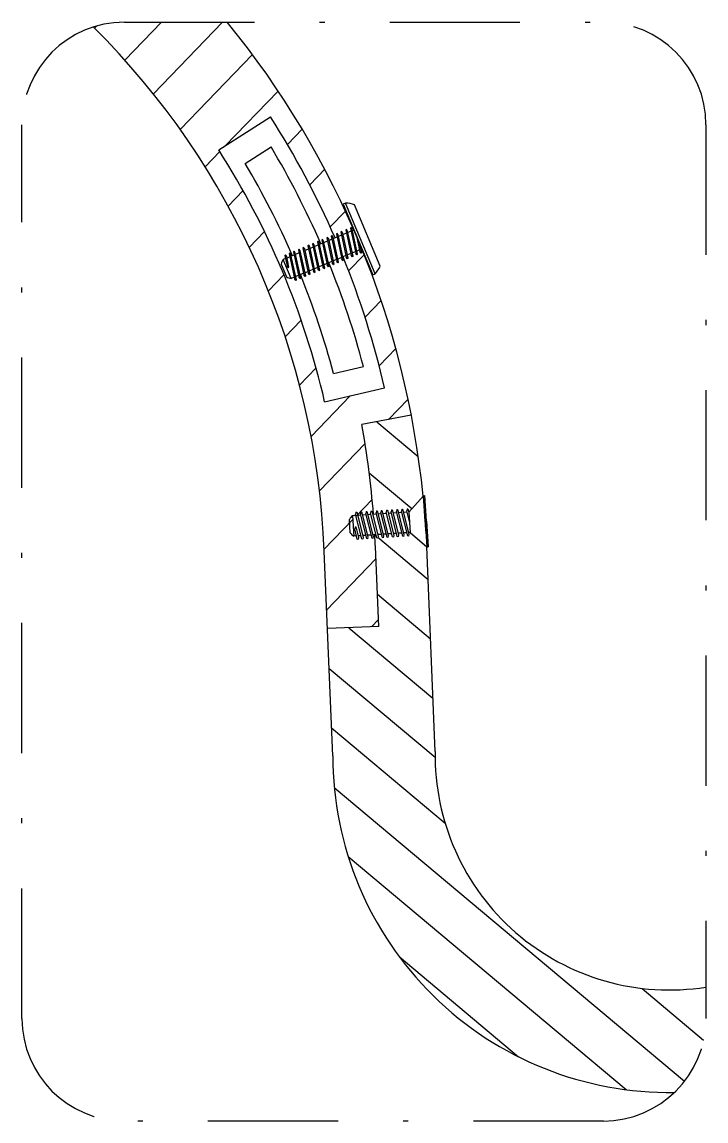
# Model space of a CAD drawing. Header units: millimetres. Extents: x -29 to 1292, y 25 to 454.
# Drawn here: x 437.26 to 450.62, y 70.8 to 92.25 of the extents above; entities that cross this region are included whole.
import ezdxf

# ---------------------------------------------------------------- set-up
doc = ezdxf.new("R2010")
doc.units = ezdxf.units.MM
doc.linetypes.add('TRATTOPUNTO', pattern=[25.4, 12.7, -6.35, 0, -6.35])
doc.layers.get('0').update_dxf_attribs({"color": 70})
for name, color, linetype in [('CONTORNO SEZIONI', 26, 'Continuous'), ('LINEE SEZIONATE', 5, 'Continuous'), ('SIMBOLI', 201, 'Continuous'), ('VITIGIUSTO', 61, 'Continuous')]:
    doc.layers.add(name, color=color, linetype=linetype)

msp = doc.modelspace()

# ---------------------------------------------------------------- hatches: boundary and pattern name
h = msp.add_hatch()
h.set_pattern_fill('ANSI31', color=256, scale=0.27, angle=181)
h.set_pattern_definition([(226, (-178.5145458873261, -64.47504813866044), (0.6166540438403084, -0.5954958880759756), [])])
h.paths.add_polyline_path([(443.8822096296308, 82.2276161227202), (443.8237691350682, 82.22382934745934), (443.7798815579393, 82.39893886635576), (443.7636984064069, 82.40153519643363), (443.7571751835945, 82.36087538042685), (443.7924805007906, 82.22180193432527), (443.7422397542226, 82.2185464790521), (443.7163751510307, 82.61770938101293), (443.7820990617515, 82.62196810060507)], flags=16)
edge = h.paths.add_edge_path()
edge.add_line((441.1037809790333, 89.75535445084411), (442.1147753521638, 90.40179886260621))
edge.add_arc((427.8727406960532, 81.29523609603358), 16.90458625839102, 13.05629231146878, 32.595436017388124, ccw=False)
edge.add_line((444.3403194500843, 85.11412160716986), (443.1713411501848, 84.84303170628044))
edge.add_arc((427.8727406960533, 81.29523609603376), 15.70458625839086, 13.0562923114682, 32.59543601738768)
edge = h.paths.add_edge_path()
edge.add_arc((439.2629979419809, 90.2482758829728), 1.999999999999242, 89.99999999996906, 107.6253986729209)
edge.add_arc((427.8727406960524, 81.29523609603328), 15.30458625839183, 2.357996357915681, 45.1971646243677, ccw=False)
edge.add_line((443.1643679602785, 81.92491550059887), (443.226579765112, 80.41411536317838))
edge.add_line((443.226579765112, 80.41411536317838), (444.2257330258439, 80.45525854692306))
edge.add_line((444.2257330258439, 80.45525854692306), (444.1618270248993, 82.00720186809097))
edge.add_arc((426.8718932414921, 81.29523609614647), 17.30458625610634, 2.357996357861239, 3.146244990598758)
edge.add_line((444.1503962357502, 82.24499384022499), (444.1121812539033, 82.24251761977311))
edge.add_line((444.1121812539033, 82.24251761977311), (444.1198310789599, 82.21199515139043))
edge.add_line((444.1198310789599, 82.21199515139043), (444.1139188412563, 82.1751436587887))
edge.add_line((444.1139188412563, 82.1751436587887), (444.0977356897245, 82.17773998886636))
edge.add_line((444.0977356897245, 82.17773998886636), (444.0817910806111, 82.24054842431624))
edge.add_line((444.0817910806111, 82.24054842431624), (444.0059875965432, 82.23563657748272))
edge.add_line((444.0059875965432, 82.23563657748272), (444.0136374215997, 82.20511410910015))
edge.add_line((444.0136374215997, 82.20511410910015), (444.0077251838961, 82.16826261649831))
edge.add_line((444.0077251838961, 82.16826261649831), (443.9915420323644, 82.17085894657598))
edge.add_line((443.9915420323644, 82.17085894657598), (443.975597423251, 82.23366738202563))
edge.add_line((443.975597423251, 82.23366738202563), (443.9125998029228, 82.22958531817719))
edge.add_line((443.9125998029228, 82.22958531817719), (443.8137432748591, 82.62401855422013))
edge.add_line((443.8137432748591, 82.62401855422013), (443.8754868553717, 82.62801935991064))
edge.add_line((443.8754868553717, 82.62801935991064), (443.8685675576165, 82.6552756108056))
edge.add_line((443.8685675576165, 82.6552756108056), (443.875090780429, 82.69593542681227))
edge.add_line((443.875090780429, 82.69593542681227), (443.8912739319616, 82.69333909673449))
edge.add_line((443.8912739319616, 82.69333909673449), (443.9071310684793, 82.63006981352581))
edge.add_line((443.9071310684793, 82.63006981352581), (443.9816805127319, 82.634900402201))
edge.add_line((443.9816805127319, 82.634900402201), (443.9747612149768, 82.66215665309599))
edge.add_line((443.9747612149768, 82.66215665309599), (443.9812844377891, 82.70281646910254))
edge.add_line((443.9812844377891, 82.70281646910254), (443.9974675893217, 82.70022013902488))
edge.add_line((443.9974675893217, 82.70022013902488), (444.0133247258395, 82.63695085581608))
edge.add_line((444.0133247258395, 82.63695085581608), (444.075068306352, 82.6409516615067))
edge.add_line((444.075068306352, 82.6409516615067), (444.0681490085968, 82.66820791240156))
edge.add_line((444.0681490085968, 82.66820791240156), (444.0746722314093, 82.7088677284082))
edge.add_line((444.0746722314093, 82.7088677284082), (444.090855382942, 82.70627139833041))
edge.add_line((444.090855382942, 82.70627139833041), (444.1067125194597, 82.64300211512162))
edge.add_line((444.1067125194597, 82.64300211512162), (444.1238276734447, 82.64411112766815))
edge.add_arc((426.8718932392019, 81.2952360960327), 17.30458625839924, 4.470683342925951, 10.32011878992521)
edge.add_line((443.8965292378779, 84.39531265750142), (444.8622922692045, 84.5821560703144))
edge.add_arc((427.8727406960527, 81.2952360960334), 17.30458625839156, 10.94957561810735, 39.26854095650447)
edge.add_line((441.2697412931958, 92.24827588297205), (439.262997941982, 92.24827588297205))
h = msp.add_hatch()
h.set_pattern_fill('ANSI31', color=256, scale=0.27, angle=95)
h.set_pattern_definition([(140, (-178.5145458873261, -64.47504813866044), (-0.5510296784037858, -0.6566915988637438), [])])
h.paths.add_polyline_path([(444.8622922692045, 84.5821560703144), (443.8965292378779, 84.39531265750142, -0.0255285205069868), (444.1238276734447, 82.64411112766817), (444.1812619637125, 82.64783270379681), (444.1743426659572, 82.67508895469192), (444.1808658887695, 82.71574877069847), (444.1970490403021, 82.7131524406208), (444.2129061768198, 82.64988315741215), (444.2746497573327, 82.65388396310249), (444.2677304595774, 82.6811402139976), (444.2742536823897, 82.72180003000415), (444.2904368339222, 82.71920369992645), (444.30629397044, 82.65593441671768), (444.3808434146927, 82.66076500539288), (444.3739241169375, 82.68802125628784), (444.3804473397498, 82.72868107229453), (444.3966304912825, 82.72608474221676), (444.4124876278003, 82.66281545900807), (444.473655247854, 82.66677894412419), (444.4667359500987, 82.69403519501927), (444.4732591729111, 82.73469501102585), (444.4894423244436, 82.73209868094818), (444.5052994609615, 82.66882939773927), (444.5804248656732, 82.67369730698883), (444.5735055679179, 82.7009535578839), (444.5800287907302, 82.74161337389049), (444.5962119422628, 82.73901704381282), (444.6120690787807, 82.67574776060391), (444.6768004639634, 82.6799421674076), (444.6698811662081, 82.70719841830282), (444.6764043890205, 82.74785823430938), (444.6925875405529, 82.74526190423174), (444.7084446770708, 82.68199262102272), (444.7794303561946, 82.68659228801053), (444.7725110584392, 82.71384853890561), (444.7790342812517, 82.75450835491219), (444.7952174327842, 82.7519120248345), (444.811074569302, 82.68864274162561), (445.0933245342859, 82.99823282077895, 0.02313751882970997)])
edge = h.paths.add_edge_path()
edge.add_line((450.6139156222044, 72.80441311153277), (450.6139156222047, 73.41835361834313))
edge.add_arc((449.8994898747538, 77.93362858074215), 4.571445300415153, 182.2140007049806, 278.9910430982645, ccw=False)
edge.add_line((445.3314571299417, 77.75702456886384), (445.167024250482, 82.01023925921336))
edge.add_line((445.167024250482, 82.01023925921336), (444.8434210646041, 82.28989984755279))
edge.add_line((444.8434210646041, 82.28989984755279), (444.8073012051345, 82.28755938497972))
edge.add_line((444.8073012051345, 82.28755938497972), (444.814951030191, 82.25703691659729))
edge.add_line((444.814951030191, 82.25703691659729), (444.8090387924875, 82.22018542399556))
edge.add_line((444.8090387924875, 82.22018542399556), (444.7928556409557, 82.22278175407322))
edge.add_line((444.7928556409557, 82.22278175407322), (444.7769110318424, 82.28559018952265))
edge.add_line((444.7769110318424, 82.28559018952265), (444.7109256068443, 82.28131452456083))
edge.add_line((444.7109256068443, 82.28131452456083), (444.7185754319009, 82.25079205617837))
edge.add_line((444.7185754319009, 82.25079205617837), (444.7126631941974, 82.21394056357664))
edge.add_line((444.7126631941974, 82.21394056357664), (444.6964800426656, 82.21653689365431))
edge.add_line((444.6964800426656, 82.21653689365431), (444.6805354335522, 82.27934532910385))
edge.add_line((444.6805354335522, 82.27934532910385), (444.6041559890252, 82.27439616169622))
edge.add_line((444.6041559890252, 82.27439616169622), (444.6118058140818, 82.24387369331384))
edge.add_line((444.6118058140818, 82.24387369331384), (444.6058935763783, 82.20702220071206))
edge.add_line((444.6058935763783, 82.20702220071206), (444.5897104248464, 82.2096185307897))
edge.add_line((444.5897104248464, 82.2096185307897), (444.5737658157331, 82.27242696623935))
edge.add_line((444.5737658157331, 82.27242696623935), (444.511344155864, 82.26838222296496))
edge.add_line((444.511344155864, 82.26838222296496), (444.5189939809205, 82.23785975458242))
edge.add_line((444.5189939809205, 82.23785975458242), (444.5130817432171, 82.20100826198066))
edge.add_line((444.5130817432171, 82.20100826198066), (444.4968985916852, 82.20360459205833))
edge.add_line((444.4968985916852, 82.20360459205833), (444.4809539825718, 82.26641302750804))
edge.add_line((444.4809539825718, 82.26641302750804), (444.4051504985039, 82.26150118067463))
edge.add_line((444.4051504985039, 82.26150118067463), (444.4128003235604, 82.23097871229206))
edge.add_line((444.4128003235604, 82.23097871229206), (444.4068880858568, 82.19412721969033))
edge.add_line((444.4068880858568, 82.19412721969033), (444.390704934325, 82.196723549768))
edge.add_line((444.390704934325, 82.196723549768), (444.3747603252117, 82.25953198521773))
edge.add_line((444.3747603252117, 82.25953198521773), (444.3117627048836, 82.25544992136892))
edge.add_line((444.3117627048836, 82.25544992136892), (444.3194125299402, 82.22492745298646))
edge.add_line((444.3194125299402, 82.22492745298646), (444.3135002922367, 82.18807596038462))
edge.add_line((444.3135002922367, 82.18807596038462), (444.2973171407049, 82.19067229046229))
edge.add_line((444.2973171407049, 82.19067229046229), (444.2813725315914, 82.25348072591197))
edge.add_line((444.2813725315914, 82.25348072591197), (444.2055690475233, 82.24856887907879))
edge.add_line((444.2055690475233, 82.24856887907879), (444.21321887258, 82.21804641069608))
edge.add_line((444.21321887258, 82.21804641069608), (444.2073066348765, 82.1811949180944))
edge.add_line((444.2073066348765, 82.1811949180944), (444.1911234833447, 82.18379124817204))
edge.add_line((444.1911234833447, 82.18379124817204), (444.1751788742313, 82.24659968362181))
edge.add_line((444.1751788742313, 82.24659968362181), (444.1503962357502, 82.24499384022499))
edge.add_arc((426.8718932414762, 81.29523609614563), 17.30458625612228, 2.3579963578620777, 3.146244990598575, ccw=False)
edge.add_line((444.1618270248993, 82.00720186809104), (444.2257330258439, 80.45525854692306))
edge.add_line((444.2257330258439, 80.45525854692306), (443.226579765112, 80.41411536317838))
edge.add_line((443.226579765112, 80.41411536317838), (443.3287658838341, 77.93254771502393))
edge.add_arc((449.8991950774056, 77.93254771502717), 6.570429193571499, 180, 270.8815929664336)
edge.add_arc((448.6139156222056, 72.80441311151813), 1.999999999998863, 313.8828679057993, 360)

# ---------------------------------------------------------------- linework, layer by layer
at = {"layer": 'CONTORNO SEZIONI', "linetype": 'TRATTOPUNTO', "ltscale": 0.2}
for points in [[(439.2629979419818, 92.24827588297205), (448.6139156222044, 92.24827588297205)], [(437.2629979419818, 72.80441311153277), (437.2629979419818, 90.24827588297205)], [(450.6139156222047, 90.24827588297205), (450.6139156222047, 72.80441311153277)], [(448.6139156222044, 70.80441311153277), (439.2629979419818, 70.80441311153277)]]:
    msp.add_lwpolyline(points, dxfattribs=at)
for centre, start, end in [((439.2629979419818, 90.24827588297205), 90, 180), ((448.6139156222044, 90.24827588297205), 0, 90), ((439.2629979419818, 72.80441311153277), 180, 270), ((448.6139156222044, 72.80441311153277), 270, 0)]:
    msp.add_arc(centre, 2, start, end, dxfattribs=at)
at = {"layer": 'LINEE SEZIONATE'}
for p, q in [((441.1037809790333, 89.75535445084412), (442.1147753521638, 90.40179886260621)), ((441.619299695728, 89.49150945474592), (442.1250348198149, 89.81488380131664)), ((443.3430213874994, 85.39611363994332), (443.9277856564873, 85.5317223913951)), ((443.1713411501848, 84.84303170628046), (444.3403194500843, 85.11412160716986)), ((444.8622922692045, 84.5821560703144), (443.8965292378779, 84.39531265750142)), ((445.3270724052981, 78.01483408251644), (445.167024250482, 82.01023925921336)), ((443.3287658838341, 77.93254771502706), (443.1643679602785, 81.9249155005989)), ((444.2257330258439, 80.45525854692306), (443.226579765112, 80.41411536317838))]:
    msp.add_line(p, q, dxfattribs=at)
for points in [[(445.0933245342859, 82.99823282077895, 0.1477596585343497), (441.2697412931958, 92.24827588297205, 0.1477596585343497)], [(443.1643679602785, 81.9249155005989), (443.1643679602785, 81.9249155005989, 0.1891289728577431), (438.6574131392523, 92.15438895587653, 0.1891289728577431)], [(443.3743064124703, 88.0381210058466, 0.0396716902013326), (442.1147753521638, 90.40179886260621)], [(443.1713411501848, 84.84303170628046, 0.08546276058500761), (441.1037809790333, 89.75535445084412)], [(443.0973957553073, 87.92261590551163, 0.03206441739633174), (442.1250348198149, 89.81488380131664)], [(442.5435708178675, 87.69160419356716, 0.03163738380434441), (441.619299695728, 89.49150945474591)], [(443.9277856564873, 85.53172239139509, 0.03213224472935108), (443.2526192588102, 87.55395962461323, 0.03213224472935108)], [(444.3403194500843, 85.11412160716986, 0.03970982851509948), (443.5295080023203, 87.66945558431512, 0.03970982851509948)], [(443.3430213874994, 85.39611363994331, 0.03176796956318132), (442.6988406138592, 87.32296722221294, 0.03176796956318132)], [(444.1238276734447, 82.64411112766817, 0.02552852050698675), (443.8965292378779, 84.39531265750142)], [(444.2257330258439, 80.45525854692306), (444.1618270248994, 82.00720186808829, 0.003439397052952614), (444.1503962357502, 82.24499384022499, 0.003439397052952614)]]:
    msp.add_lwpolyline(points, format="xyb", dxfattribs=at)
for centre, radius, start, end in [((449.8991950774055, 77.93254771502706), 6.570429193571335, 180, 270.8815929663322), ((449.8994898747538, 77.93362858074215), 4.571445300415162, 178.9821649508191, 278.9910430982667)]:
    msp.add_arc(centre, radius, start, end, dxfattribs=at)
at = {"layer": 'SIMBOLI'}
msp.add_line((445.167024250482, 82.01023925921345), (445.1919719318544, 82.01185579691295), dxfattribs=at)
msp.add_lwpolyline([(445.1470092363522, 82.319126701387, 0.002751672574155289), (445.1346934964918, 82.50919288666805)], format="xyb", dxfattribs=at)
at = {"layer": 'VITIGIUSTO'}
for p, q in [((443.5795896442628, 88.71967821399096), (443.5334432361872, 88.70042960308712)), ((443.5334432361872, 88.70042960308712), (444.1109015633021, 87.31603736082133)), ((444.1570479713777, 87.33528597172517), (443.5795896442627, 88.71967821399096)), ((444.2569899737965, 87.48532462058785), (443.7565260902969, 88.68513123055135)), ((443.5020614804585, 88.16437944743467), (443.4887120633017, 88.15487006338793)), ((443.5237157914348, 88.13398079815903), (443.5020614804585, 88.16437944743467)), ((443.5969801387683, 88.20397196172809), (443.5836307216116, 88.19446257768135)), ((443.5836307216116, 88.19446257768135), (443.6884384947448, 87.70579340869921)), ((443.6186344497447, 88.1735733124525), (443.5969801387683, 88.20397196172809)), ((443.7256800323533, 87.68176267268245), (443.6186344497447, 88.1735733124525)), ((443.6868868487844, 88.16850470082261), (443.6253266418557, 88.14282667907082)), ((443.6866471127606, 88.24137389104993), (443.6732976956038, 88.23186450700325)), ((443.6732976956038, 88.23186450700325), (443.778105468737, 87.74319533802111)), ((443.7083014237369, 88.21097524177435), (443.6866471127606, 88.24137389104993)), ((443.8153470063455, 87.71916460200435), (443.7083014237369, 88.21097524177435)), ((443.7451779561293, 88.1928191142564), (443.7149936158479, 88.18022860839272)), ((443.0437559267633, 87.97321082465248), (443.0304065096066, 87.96370144060575)), ((443.0304065096066, 87.96370144060575), (443.1352142827398, 87.4750322716236)), ((443.0654102377396, 87.9428121753769), (443.0437559267633, 87.97321082465248)), ((443.1724558203482, 87.45100153560685), (443.0654102377396, 87.9428121753769)), ((443.1301269038756, 88.00923792624394), (443.1167774867189, 87.99972854219726)), ((443.1167774867189, 87.99972854219726), (443.2215852598521, 87.51105937321512)), ((443.151781214852, 87.97883927696836), (443.1301269038756, 88.00923792624394)), ((443.2588267974605, 87.48702863719836), (443.151781214852, 87.97883927696836)), ((443.2285812950892, 87.97733607804037), (443.158473406963, 87.94809264358668)), ((443.2283415590654, 88.0502052682678), (443.2149921419086, 88.04069588422107)), ((443.2149921419086, 88.04069588422107), (443.3197999150418, 87.55202671523892)), ((443.2499958700417, 88.01980661899222), (443.2283415590654, 88.0502052682678)), ((443.3570414526503, 87.52799597922217), (443.2499958700417, 88.01980661899222)), ((443.3144195873003, 88.01314098586153), (443.2566880621527, 87.98905998561048)), ((443.3141798512765, 88.08601017608896), (443.3008304341197, 88.07650079204222)), ((443.3008304341197, 88.07650079204222), (443.4056382072529, 87.58783162306008)), ((443.3358341622528, 88.05561152681332), (443.3141798512765, 88.08601017608896)), ((443.4428797448614, 87.56380088704333), (443.3358341622528, 88.05561152681332)), ((443.4131669273913, 88.0543305216558), (443.3425263543638, 88.0248648934317)), ((443.4129271913675, 88.12719971188312), (443.3995777742107, 88.11769032783639)), ((443.3995777742107, 88.11769032783639), (443.5043855473439, 87.62902115885424)), ((443.4345815023438, 88.09680106260754), (443.4129271913675, 88.12719971188312)), ((443.5416270849524, 87.60499042283749), (443.4345815023438, 88.09680106260754)), ((443.5023012164823, 88.09151025720746), (443.4412736944548, 88.06605442922586)), ((443.4887120633017, 88.15487006338793), (443.5935198364349, 87.66620089440579)), ((443.6307613740434, 87.64217015838904), (443.5237157914348, 88.13398079815903)), ((443.5972198747922, 88.13110277150071), (443.5304079835458, 88.1032341647774)), ((443.7644265670332, 88.14667270618077), (443.8799182324561, 87.86979425772768)), ((443.7942530628591, 88.07516699313351), (443.8582803613418, 87.77663792600066)), ((442.489999029857, 87.74222749380652), (442.4766496127003, 87.73271810975984)), ((442.4766496127003, 87.73271810975984), (442.5814573858335, 87.2440489407777)), ((442.5116533408333, 87.71182884453094), (442.489999029857, 87.74222749380652)), ((442.5763700069693, 87.77825459539804), (442.5630205898126, 87.7687452113513)), ((442.5630205898126, 87.7687452113513), (442.6678283629458, 87.28007604236916)), ((442.5980243179457, 87.74785594612246), (442.5763700069693, 87.77825459539804)), ((442.7050699005543, 87.2560453063524), (442.5980243179457, 87.74785594612246)), ((442.674824398183, 87.74635274719424), (442.6047165100567, 87.7171093127406)), ((442.6745846621591, 87.81922193742184), (442.6612352450023, 87.80971255337516)), ((442.6612352450023, 87.80971255337516), (442.7660430181355, 87.32104338439302)), ((442.6962389731354, 87.78882328814626), (442.6745846621591, 87.81922193742184)), ((442.803284555744, 87.29701264837627), (442.6962389731354, 87.78882328814626)), ((442.7609556392714, 87.85524903901336), (442.7476062221147, 87.84573965496662)), ((442.7476062221147, 87.84573965496662), (442.8524139952478, 87.35707048598448)), ((442.7826099502477, 87.82485038973772), (442.7609556392714, 87.85524903901336)), ((442.8896555328564, 87.33303974996772), (442.7826099502477, 87.82485038973772)), ((442.8594100304851, 87.8233471908095), (442.7893021423588, 87.79410375635592)), ((442.8591702944611, 87.89621638103716), (442.8458208773044, 87.88670699699043)), ((442.8458208773044, 87.88670699699043), (442.9506286504376, 87.39803782800828)), ((442.8808246054375, 87.86581773176158), (442.8591702944611, 87.89621638103716)), ((442.9878701880461, 87.37400709199153), (442.8808246054375, 87.86581773176158)), ((442.9457810075974, 87.85937429240113), (442.8875167975485, 87.83507109837973)), ((442.9455412715736, 87.93224348262868), (442.9321918544168, 87.92273409858194)), ((442.9321918544168, 87.92273409858194), (443.03699962755, 87.4340649295998)), ((442.9671955825498, 87.90184483335304), (442.9455412715736, 87.93224348262868)), ((443.0742411651585, 87.41003419358304), (442.9671955825498, 87.90184483335304)), ((443.0439956627872, 87.9003416344251), (442.973887774661, 87.87109819997124)), ((443.1303666398995, 87.93636873601645), (443.0721024298506, 87.91206554199516)), ((443.6825413669802, 87.7332889315785), (443.616889291594, 87.70590410777896)), ((443.7722083409724, 87.7706908609004), (443.7118079499039, 87.74549662207221)), ((443.8019975891881, 87.70965521795716), (443.778105468737, 87.74319533802111)), ((443.8523832335772, 87.80413344887995), (443.8014749238961, 87.78289855139411)), ((443.882172481793, 87.74309780593677), (443.8582803613418, 87.77663792600066)), ((443.8955218989503, 87.7526071899839), (443.8592094414463, 87.9194412855295)), ((443.8991668433599, 87.82364784965216), (443.881649816501, 87.81634113937366)), ((443.882172481793, 87.74309780593677), (443.8955218989503, 87.7526071899839)), ((442.324921972786, 87.52816743843937), (442.4275812414143, 87.28205323692504)), ((442.4072515548875, 87.63474264006334), (442.3607857138635, 87.61536078714153)), ((442.5147746089501, 87.24618950370342), (442.3607857060076, 87.61536080597534)), ((442.4070118188637, 87.7076118302906), (442.3936624017068, 87.69810244624387)), ((442.3936624017068, 87.69810244624387), (442.4373413087382, 87.49444832248025)), ((442.4299713265035, 87.6753809261973), (442.4070118188637, 87.7076118302906)), ((442.4745828463467, 87.4704175864635), (442.4299713265035, 87.6753809261973)), ((442.4902387658809, 87.66935830357903), (442.4361892758714, 87.64681315551371)), ((442.6186989234419, 87.22001820476095), (442.5116533408333, 87.71182884453094)), ((442.5766097429932, 87.70538540517066), (442.5183455329444, 87.68108221114915)), ((443.2156881320875, 87.53855489609441), (443.1585837378988, 87.51473548499655)), ((443.3139027872772, 87.57952223811822), (443.2449547150112, 87.55076258658806)), ((443.3436920354929, 87.51848659517503), (443.3197999150418, 87.55202671523892)), ((443.3997410794883, 87.61532714593937), (443.3431693702009, 87.59172992861187)), ((443.3436920354929, 87.51848659517503), (443.3570414526503, 87.52799597922217)), ((443.4295303277041, 87.5542915029962), (443.4056382072529, 87.58783162306008)), ((443.4984884195793, 87.65651668173354), (443.4290076624121, 87.62753483643309)), ((443.4295303277041, 87.5542915029962), (443.4428797448614, 87.56380088704333)), ((443.528277667795, 87.59548103879035), (443.5043855473439, 87.62902115885424)), ((443.5876227086703, 87.6936964172852), (443.5277550025031, 87.66872437222725)), ((443.528277667795, 87.59548103879035), (443.5416270849524, 87.60499042283749)), ((443.617411956886, 87.6326607743419), (443.5935198364349, 87.66620089440579)), ((443.617411956886, 87.6326607743419), (443.6307613740434, 87.64217015838904)), ((443.7123306151959, 87.67225328863532), (443.6884384947448, 87.70579340869921)), ((443.7123306151959, 87.67225328863532), (443.7256800323533, 87.68176267268245)), ((443.8019975891881, 87.70965521795716), (443.8153470063455, 87.71916460200435)), ((442.4612334291893, 87.46090820241625), (442.4373413087382, 87.49444832248025)), ((442.4612334291893, 87.46090820241625), (442.4745828463467, 87.4704175864635)), ((442.6619312351812, 87.3075715652484), (442.6048268409926, 87.28375215415065)), ((442.7601458903709, 87.34853890727226), (442.6911978181049, 87.31977925574216)), ((442.7899351385867, 87.28750326432908), (442.7660430181355, 87.32104338439302)), ((442.8465168674833, 87.38456600886371), (442.7894124732947, 87.36074659776597)), ((442.876306115699, 87.32353036592059), (442.8524139952478, 87.35707048598448)), ((442.944731522673, 87.42553335088752), (442.875783450407, 87.39677369935742)), ((442.876306115699, 87.32353036592059), (442.8896555328564, 87.33303974996772)), ((442.9745207708887, 87.3644977079444), (442.9506286504376, 87.39803782800828)), ((443.0311024997853, 87.46156045247898), (442.9739981055968, 87.43774104138129)), ((442.9745207708887, 87.3644977079444), (442.9878701880461, 87.37400709199153)), ((443.0608917480011, 87.40052480953591), (443.03699962755, 87.4340649295998)), ((443.1293171549751, 87.5025277945029), (443.0603690827091, 87.4737681429728)), ((443.0608917480011, 87.40052480953591), (443.0742411651585, 87.41003419358304)), ((443.1591064031909, 87.44149215155971), (443.1352142827398, 87.4750322716236)), ((443.1591064031909, 87.44149215155971), (443.1724558203482, 87.45100153560685)), ((443.2454773803032, 87.47751925315117), (443.2215852598521, 87.51105937321512)), ((443.2454773803032, 87.47751925315117), (443.2588267974605, 87.48702863719836)), ((444.1109015633021, 87.31603736082133), (444.0724043414944, 87.40833017697241)), ((444.1109015633021, 87.31603736082133), (444.1570479713777, 87.33528597172517)), ((444.1109015633021, 87.31603736082133), (444.1570479713776, 87.33528597172517)), ((442.5755602580689, 87.27154446365694), (442.5147746010942, 87.24618952253724)), ((442.6053495062846, 87.21050882071376), (442.5814573858335, 87.2440489407777)), ((442.6053495062846, 87.21050882071376), (442.6186989234419, 87.22001820476095)), ((442.6917204833969, 87.24653592230527), (442.6678283629458, 87.28007604236916)), ((442.6917204833969, 87.24653592230527), (442.7050699005543, 87.2560453063524)), ((442.7899351385867, 87.28750326432908), (442.803284555744, 87.29701264837627)), ((444.811074569302, 82.68864274162567), (445.1023627425021, 83.00814651411537)), ((445.1023627425021, 83.00814651411537), (445.1273104238746, 83.00976305181482)), ((445.134693496492, 82.5091928866643), (445.1023627425021, 83.00814651411537)), ((445.1596411778645, 82.51080942436388), (445.1273104238746, 83.00976305181482)), ((443.7163751497111, 82.61770940137683), (443.7422397555422, 82.21854645868828)), ((443.7820990617516, 82.62196810060507), (443.7163751510305, 82.61770938101293)), ((443.7817029868087, 82.68988416750662), (443.7751797639963, 82.64922435149995)), ((443.8981542387442, 82.16480768727044), (443.7751797639963, 82.64922435149995)), ((443.7817029868087, 82.68988416750662), (443.7978861383414, 82.68728783742884)), ((443.7978861383414, 82.68728783742884), (443.9202496279795, 82.1990628497945)), ((443.8754868553717, 82.62801935991064), (443.8137432748591, 82.62401855422013)), ((443.875090780429, 82.69593542681227), (443.8685675576165, 82.6552756108056)), ((443.9915420323644, 82.17085894657598), (443.8685675576165, 82.6552756108056)), ((443.875090780429, 82.69593542681227), (443.8912739319616, 82.69333909673449)), ((443.8912739319616, 82.69333909673449), (444.0136374215997, 82.20511410910015)), ((443.9816805127319, 82.634900402201), (443.9071310684793, 82.63006981352581)), ((443.9812844377891, 82.70281646910254), (443.9747612149768, 82.66215665309599)), ((444.0977356897245, 82.17773998886636), (443.9747612149768, 82.66215665309599)), ((443.9812844377891, 82.70281646910254), (443.9974675893217, 82.70022013902488)), ((443.9974675893217, 82.70022013902488), (444.1198310789599, 82.21199515139043)), ((444.0750683063521, 82.6409516615067), (444.0133247258395, 82.63695085581608)), ((444.0746722314093, 82.7088677284082), (444.0681490085968, 82.66820791240156)), ((444.1911234833447, 82.18379124817204), (444.0681490085968, 82.66820791240156)), ((444.0746722314093, 82.7088677284082), (444.090855382942, 82.70627139833041)), ((444.090855382942, 82.70627139833041), (444.21321887258, 82.21804641069608)), ((444.1812619637124, 82.64783270379681), (444.1067125194596, 82.64300211512162)), ((444.1808658887695, 82.71574877069847), (444.1743426659572, 82.67508895469192)), ((444.2973171407049, 82.19067229046229), (444.1743426659572, 82.67508895469192)), ((444.1808658887695, 82.71574877069847), (444.1970490403021, 82.7131524406208)), ((444.1970490403021, 82.7131524406208), (444.3194125299402, 82.22492745298646)), ((444.2746497573326, 82.65388396310249), (444.21290617682, 82.64988315741215)), ((444.2742536823897, 82.72180003000415), (444.2677304595774, 82.6811402139976)), ((444.390704934325, 82.196723549768), (444.2677304595774, 82.6811402139976)), ((444.2742536823897, 82.72180003000415), (444.2904368339222, 82.71920369992645)), ((444.2904368339222, 82.71920369992645), (444.4128003235604, 82.23097871229206)), ((444.3808434146928, 82.66076500539288), (444.30629397044, 82.65593441671768)), ((444.3804473397498, 82.72868107229453), (444.3739241169375, 82.68802125628784)), ((444.4968985916852, 82.20360459205833), (444.3739241169375, 82.68802125628784)), ((444.3804473397498, 82.72868107229453), (444.3966304912825, 82.72608474221676)), ((444.3966304912825, 82.72608474221676), (444.5189939809205, 82.23785975458242)), ((444.4736552478539, 82.66677894412419), (444.4124876278003, 82.66281545900807)), ((444.4732591729111, 82.73469501102585), (444.4667359500987, 82.69403519501927)), ((444.5897104248464, 82.2096185307897), (444.4667359500987, 82.69403519501927)), ((444.4732591729111, 82.73469501102585), (444.4894423244436, 82.73209868094818)), ((444.4894423244436, 82.73209868094818), (444.6118058140818, 82.24387369331384)), ((444.5804248656731, 82.67369730698883), (444.5052994609615, 82.66882939773927)), ((444.5800287907302, 82.74161337389049), (444.5735055679179, 82.7009535578839)), ((444.6964800426656, 82.21653689365431), (444.5735055679179, 82.7009535578839)), ((444.5800287907302, 82.74161337389049), (444.5962119422628, 82.73901704381282)), ((444.5962119422628, 82.73901704381282), (444.7185754319009, 82.25079205617837)), ((444.6768004639633, 82.6799421674076), (444.6120690787806, 82.67574776060391)), ((444.6764043890205, 82.74785823430938), (444.6698811662081, 82.70719841830282)), ((444.7928556409557, 82.22278175407322), (444.6698811662081, 82.70719841830282)), ((444.6764043890205, 82.74785823430938), (444.6925875405529, 82.74526190423174)), ((444.6925875405529, 82.74526190423174), (444.814951030191, 82.25703691659729)), ((444.7794303561944, 82.68659228801053), (444.7084446770708, 82.68199262102272)), ((444.7790342812517, 82.75450835491219), (444.7725110584392, 82.71384853890561)), ((444.8261796146703, 82.50243927664351), (444.7725110584392, 82.71384853890561)), ((444.7790342812517, 82.75450835491219), (444.7952174327842, 82.7519120248345)), ((444.7952174327842, 82.7519120248345), (444.811074569302, 82.68864274162544)), ((444.8110745693019, 82.68864274162573), (444.8434210646041, 82.28989984755279)), ((443.6714018307887, 82.28076284816476), (443.6541587602347, 82.54687147662347)), ((443.7636984064069, 82.40153519643363), (443.7571751835945, 82.36087538042685)), ((443.7636984064069, 82.40153519643363), (443.7798815579393, 82.39893886635576)), ((443.7798815579393, 82.39893886635576), (443.8308768546443, 82.1954698563039)), ((445.134693496492, 82.5091928866643), (445.167024250482, 82.01023925921336)), ((445.1596411778645, 82.51080942436388), (445.1919719318545, 82.01185579691307)), ((443.7924805007907, 82.22180193432527), (443.7422397542226, 82.2185464790521)), ((443.808425109904, 82.15899349887576), (443.7571751835945, 82.36087538042685)), ((443.8246082614357, 82.1563971687981), (443.808425109904, 82.15899349887576)), ((443.8822096296307, 82.2276161227202), (443.8237691350681, 82.22382934745934)), ((443.8308768546443, 82.1954698563039), (443.8246082614357, 82.1563971687981)), ((443.9143373902759, 82.16221135719277), (443.8981542387442, 82.16480768727044)), ((443.975597423251, 82.23366738202563), (443.9125998029228, 82.22958531817719)), ((443.9202496279795, 82.1990628497945), (443.9143373902759, 82.16221135719277)), ((444.0077251838961, 82.16826261649831), (443.9915420323644, 82.17085894657598)), ((444.0817910806111, 82.24054842431624), (444.0059875965429, 82.23563657748272)), ((444.0136374215997, 82.20511410910015), (444.0077251838961, 82.16826261649831)), ((444.1139188412563, 82.1751436587887), (444.0977356897245, 82.17773998886636)), ((444.1751788742312, 82.24659968362181), (444.1121812539033, 82.24251761977311)), ((444.1198310789599, 82.21199515139043), (444.1139188412563, 82.1751436587887)), ((444.2073066348765, 82.18119491809438), (444.1911234833447, 82.18379124817204)), ((444.2813725315914, 82.25348072591197), (444.2055690475233, 82.24856887907879)), ((444.21321887258, 82.21804641069608), (444.2073066348765, 82.18119491809438)), ((444.3135002922367, 82.18807596038462), (444.2973171407049, 82.19067229046229)), ((444.3747603252117, 82.25953198521773), (444.3117627048836, 82.25544992136892)), ((444.3194125299402, 82.22492745298646), (444.3135002922367, 82.18807596038462)), ((444.4068880858568, 82.19412721969033), (444.390704934325, 82.196723549768)), ((444.4809539825718, 82.26641302750804), (444.4051504985038, 82.26150118067463)), ((444.4128003235604, 82.23097871229206), (444.4068880858568, 82.19412721969033)), ((444.5130817432171, 82.20100826198066), (444.4968985916852, 82.20360459205833)), ((444.5737658157331, 82.27242696623935), (444.511344155864, 82.26838222296496)), ((444.5189939809205, 82.23785975458242), (444.5130817432171, 82.20100826198066)), ((444.6058935763783, 82.20702220071198), (444.5897104248464, 82.2096185307897)), ((444.6805354335522, 82.27934532910385), (444.6041559890251, 82.27439616169622)), ((444.6118058140818, 82.24387369331384), (444.6058935763783, 82.20702220071198)), ((444.7126631941974, 82.21394056357664), (444.6964800426656, 82.21653689365431)), ((444.7769110318424, 82.28559018952265), (444.7109256068443, 82.28131452456083)), ((444.7185754319009, 82.25079205617837), (444.7126631941974, 82.21394056357664)), ((444.8090387924875, 82.22018542399556), (444.7928556409557, 82.22278175407322)), ((444.8434210646041, 82.28989984755268), (444.8073012051345, 82.28755938497972)), ((444.814951030191, 82.25703691659729), (444.8090387924875, 82.22018542399556)), ((444.8434125372171, 82.29000496666967), (445.167024250482, 82.01023925921345))]:
    msp.add_line(p, q, dxfattribs=at)
for centre, radius, start, end in [((443.5471427449959, 88.08312367719543), 0.637380953266574, 70.82189078497431, 87.08200523948014), ((442.5247419196799, 87.4969512577452), 0.2022435687823423, 144.1630986868588, 171.1209323896908), ((443.6818807472415, 87.76010427252419), 0.637380953266574, 318.2020258369859, 334.4621402914888), ((442.5459907896445, 87.44600945059727), 0.2022435687823423, 234.1630986867751, 261.1209323896085), ((443.833037072228, 82.45250511284749), 0.2022435687823423, 125.2285012408358, 152.186334943675), ((443.8366061193182, 82.39742477068134), 0.2022435687823423, 215.2285012407534, 242.1863349435876)]:
    msp.add_arc(centre, radius, start, end, dxfattribs=at)

doc.saveas('drawing.dxf')
